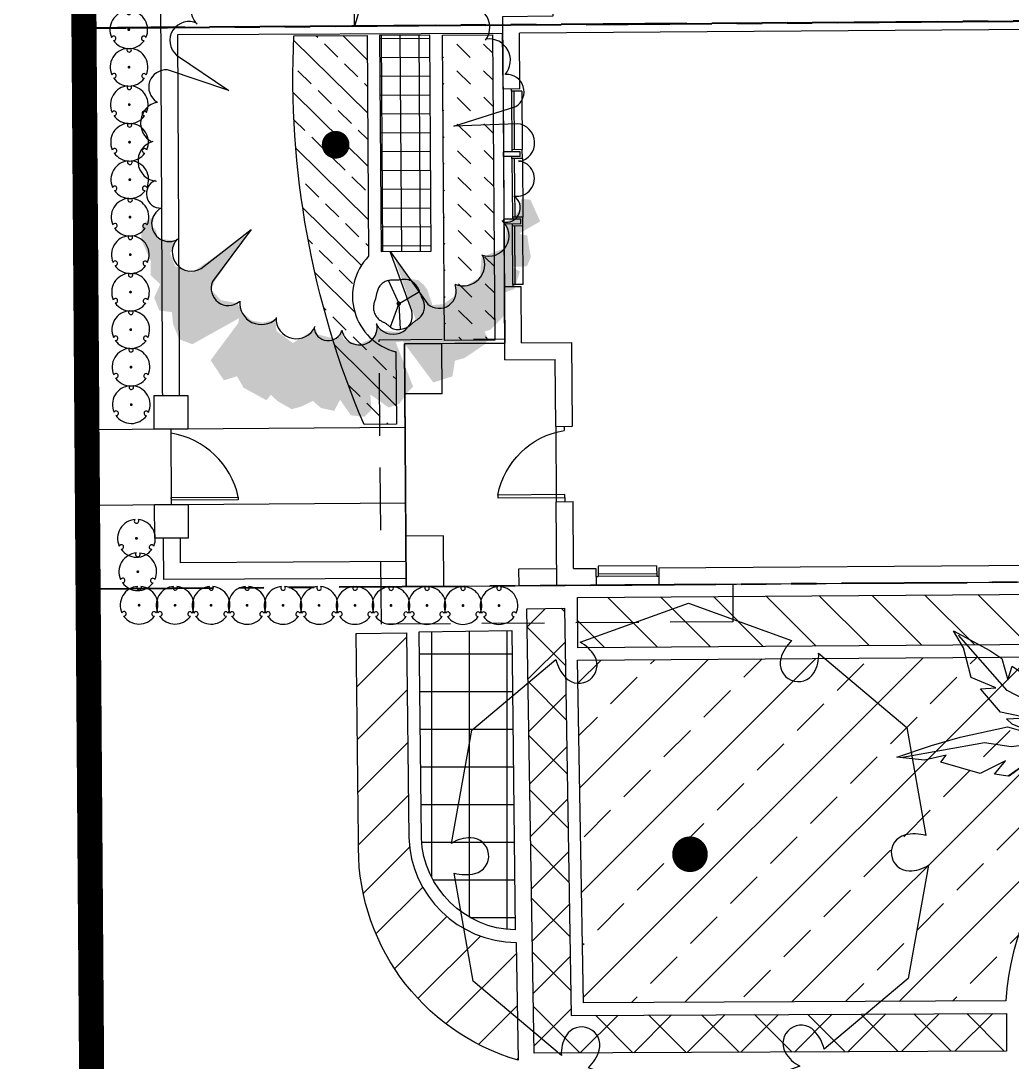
# Model space of a CAD drawing. Header units: feet. Extents: x 919634 to 928945, y 707022 to 708026.
# Drawn here: x 920102.47 to 920141.94, y 707087.55 to 707129.03 of the extents above; entities that cross this region are included whole.
import ezdxf

# ---------------------------------------------------------------- set-up
doc = ezdxf.new("R2010")
doc.units = ezdxf.units.FT
doc.header["$LTSCALE"] = 20
doc.header["$MEASUREMENT"] = 0
for name, pattern in [('PHANTOM2', [1.25, 0.625, -0.125, 0.125, -0.125, 0.125, -0.125]), ('Site Plan$0$HIDDEN2', [0.1875, 0.125, -0.0625]), ('Site Plan$0$PHANTOM2', [1.25, 0.625, -0.125, 0.125, -0.125, 0.125, -0.125])]:
    doc.linetypes.add(name, pattern=pattern)
doc.layers.add('-u-site-propline', color=7, linetype='PHANTOM2', true_color=0xd10000)
for name, color, linetype in [('-u-site-xref', 7, 'Continuous'), ('L-002', 15, 'Continuous'), ('LK-SHRB-035M', 4, 'Continuous'), ('LK-SHRB-TRNK', 3, 'Continuous'), ('LK-TREE-013M', 6, 'Continuous'), ('LK-TREE-025M', 2, 'Continuous'), ('LK-TREE-035M', 123, 'Continuous'), ('LK-TREE-050M', 2, 'Continuous'), ('LK-TREE-TRNK', 32, 'Continuous'), ('LP-PATT-GRND', 251, 'Continuous'), ('LP-PATT-SHAR', 4, 'Continuous'), ('LP-SHAR-BRDR-CONT', 123, 'Continuous'), ('LP-SHRB', 7, 'Continuous'), ('LP-TREE', 15, 'Continuous'), ('Site Plan$0$-u-site-bldg-slab', 6, 'Continuous'), ('Site Plan$0$-u-site-bldg_interior', 252, 'Continuous'), ('Site Plan$0$-u-site-fence', 4, 'Site Plan$0$FENCELINE1'), ('Site Plan$0$-u-site-wall', 4, 'Continuous'), ('Site Plan$0$A-DOOR', 253, 'Continuous'), ('Site Plan$0$SP-BLDG-ROOF ABOVE', 4, 'Site Plan$0$HIDDEN2'), ('x-RL TH7-LP Block$0$LK-SHRB-013M', 253, 'Continuous'), ('x-RL TH7-LP Block$0$LK-SHRB-035M', 253, 'Continuous'), ('x-RL TH7-LP Block$0$LK-SHRB-TRNK', 253, 'Continuous'), ('x-RL TH7-LP Block$0$LK-TREE-050M', 253, 'Continuous'), ('x-RL TH7-LP Block$0$LK-TREE-TRNK', 253, 'Continuous'), ('x-RL TH7-LP Block$0$LP-PATT-SHAR', 253, 'Continuous'), ('x-RL TH7-LP Block$0$LP-SHAR-BRDR-CONT', 253, 'Continuous'), ('x-RL TH7-LP Block$0$LP-SHRB', 253, 'Continuous'), ('x-RL TH7-LP Block$0$LP-TREE', 253, 'Continuous')]:
    doc.layers.add(name, color=color, linetype=linetype)
for name, color, linetype, lineweight in [('Site Plan$0$SP-LOT LINES', 252, 'Site Plan$0$PHANTOM2', 40), ('Site Plan$0$SP-SIDEWALK', 2, 'Continuous', 25), ('SP-BUILDING-FOOTPRINT', 1, 'Continuous', 25)]:
    doc.layers.add(name, color=color, linetype=linetype, lineweight=lineweight)
for name, color, linetype, plot in [('x-RL TH7-LP Block$0$-u-site-no_plot', 253, 'Continuous', False), ('x-RL TH7-LP Block$0$LK-SHRB-SHAD', 253, 'Continuous', False), ('x-RL TH7-LP Block$0$LK-TREE-SHAD', 253, 'Continuous', False)]:
    doc.layers.add(name, color=color, linetype=linetype, plot=plot)
doc.layers.get('-u-site-xref').off()
doc.linetypes.add('Site Plan$0$FENCELINE1', pattern='A,0.25,-0.1,[133,ltypeshp.shx,S=0.1,R=0,X=-0.1,Y=0],-0.1,1', length=1.45)

# ---------------------------------------------------------------- blocks, each defined once
blk = doc.blocks.new('Site Plan$0$_Details_TH7_wall')
at = {"layer": 'Site Plan$0$-u-site-fence'}
for p, q in [((-9.60462101187766, -151.4042878624688), (-9.624115550561791, -148.4043512026439)), ((-9.605704042736363, -151.2376247146292), (-9.623032519818745, -148.5710143506007))]:
    blk.add_line(p, q, dxfattribs=at)
blk.add_lwpolyline([(-6.942465454617768, -151.1057323940025), (-6.941720871542775, -151.2203133081318), (-9.605704042736363, -151.2376247146292), (-9.606448625811355, -151.1230438004999)], close=True, dxfattribs=at)
blk.add_arc((-10.11421486235999, -151.7752227660879), 3.241637188778276, 11.91898895340207, 81.28480749917917, dxfattribs=at)
at = {"layer": 'Site Plan$0$-u-site-wall'}
for p, q in [((-10.09999092970975, -128.4101874773623), (-9.958845368702896, -148.4070003496017)), ((3.54572004894726, -132.6148676275043, 1.984066870909405e-08), (-9.399654743261635, -132.705711949151, 1.984066870916273e-08)), ((-9.39965474337805, -132.7057119490346), (-9.288861908949912, -148.4022987285862)), ((-9.93778702209238, -151.4064528807066), (-9.916783543303609, -154.398090342409)), ((-9.26780112204142, -151.4020991002908), (-9.251503859530203, -153.7234052375425)), ((-0.2563935200450942, -153.660281943623), (-9.251503859530203, -153.7234052375425)), ((-0.2500882924068719, -154.3302541937446), (-9.916783543303609, -154.398090342409))]:
    blk.add_line(p, q, dxfattribs=at)
for points in [[(-10.294101404514851, -148.40870498294953), (-10.302808965126886, -147.068733274927), (-8.962837257104352, -147.06002571431497), (-8.954129696492318, -148.3999974223375)], [(-10.265899305218685, -152.74861335079703), (-10.27460686583072, -151.4086416427745), (-8.934635157808186, -151.39993408216247), (-8.925927597196152, -152.739905790185)]]:
    blk.add_wipeout(points).dxf.layer = 'Site Plan$0$-u-site-wall'
for points in [[(-10.29410140451485, -148.4087049829495), (-10.30280896512689, -147.068733274927), (-8.962837257104352, -147.060025714315), (-8.954129696492318, -148.3999974223375)], [(-10.26589930521869, -152.748613350797), (-10.27460686583072, -151.4086416427745), (-8.934635157808186, -151.3999340821624), (-8.925927597196152, -152.739905790185)]]:
    blk.add_lwpolyline(points, close=True, dxfattribs=at)
blk = doc.blocks.new('*U239')
at = {"layer": 'Site Plan$0$A-DOOR'}
blk.add_lwpolyline([(-28.625, -31.96847301748949), (-30, -31.96847301748949), (-30, 0), (-28.625, 0)], close=True, dxfattribs=at)
blk.add_arc((-36.41138767640513, 6.143921902290211), 38.89964626533935, 281.5466680525947, 350.9124866484809, dxfattribs=at)
blk = doc.blocks.new('Site Plan')
at = {"layer": 'Site Plan$0$-u-site-bldg-slab'}
for p, q in [((920119.2351436666, 707116.1790695746, 2.076870157519117e-07), (920121.7402572222, 707116.1973554208)), ((920117.7963244187, 707108.5016961333), (920117.7549622079, 707114.1682118454)), ((920123.7645346551, 707112.8787093133), (920123.786432296, 707109.8787892322))]:
    blk.add_line(p, q, dxfattribs=at)
at = {"layer": 'Site Plan$0$-u-site-bldg_interior'}
for p, q in [((920121.6453669751, 707129.19707346), (920121.6502335873, 707128.5303601988)), ((920175.398801708, 707128.9226929322), (920122.3168824943, 707128.5352263413)), ((920121.6664287176, 707126.3116693055), (920121.6502335873, 707128.5303601989)), ((920122.3330776246, 707126.316535448), (920122.3168824943, 707128.5352263413)), ((920122.3330776246, 707126.316535448), (920121.6664287176, 707126.3116693055)), ((920121.6664287176, 707126.3116693055), (920121.6846767516, 707123.8117359045)), ((920122.0039258774, 707126.2307972816), (920122.0033176097, 707126.314128395)), ((920122.4170170056, 707126.2338126024), (920122.0039258774, 707126.2307972816)), ((920122.0039258774, 707126.2307972816), (920122.0209573759, 707123.8975261074)), ((920122.0965020617, 707126.231473033), (920122.1135335602, 707123.8982018587)), ((920122.4170170056, 707126.2338126024), (920122.4340485041, 707123.9005414281)), ((920122.3513256295, 707123.8166020468), (920121.6846767516, 707123.8117359045)), ((920121.6860453542, 707123.6242408995), (920121.6846767516, 707123.8117359045)), ((920122.3526942612, 707123.6291070419), (920121.6860453542, 707123.6242408995)), ((920121.6860453542, 707123.6242408995), (920121.7042933883, 707121.1243074986)), ((920122.4340485041, 707123.9005414281), (920122.0209573759, 707123.8975261074)), ((920122.0209573759, 707123.8975261074), (920122.0215656437, 707123.814194994)), ((920122.0235425141, 707123.5433688756), (920122.0229342462, 707123.626699989)), ((920122.4366336423, 707123.5463841963), (920122.0235425141, 707123.5433688756)), ((920122.0235425141, 707123.5433688756), (920122.0405740126, 707121.2100977013)), ((920122.1161186984, 707123.544044627), (920122.1331501969, 707121.2107734527)), ((920122.3526942321, 707123.6291070418), (920122.3513256295, 707123.8166020468)), ((920122.4366336423, 707123.5463841963), (920122.4340485041, 707123.9005414281)), ((920122.4366336423, 707123.5463841963), (920122.4536651408, 707121.213113022)), ((920122.3709422662, 707121.1291736407), (920121.7042933883, 707121.1243074986)), ((920121.7056619909, 707120.9368124935), (920121.7042933883, 707121.1243074986)), ((920122.4536651408, 707121.213113022), (920122.0405740126, 707121.2100977013)), ((920122.0405740126, 707121.2100977013), (920122.0411822804, 707121.1267665881)), ((920122.3723108687, 707120.9416786357), (920122.3709422662, 707121.1291736407)), ((920122.456250279, 707120.8589557903), (920122.4536651408, 707121.213113022)), ((920122.3723108687, 707120.9416786357), (920121.7056619909, 707120.9368124935)), ((920121.723910025, 707118.4368790925), (920121.7056619909, 707120.9368124935)), ((920122.0431591508, 707120.8559404695), (920122.0425508829, 707120.939271583)), ((920122.456250279, 707120.8589557903), (920122.0431591508, 707120.8559404695)), ((920122.0601906492, 707118.5226692953), (920122.0431591508, 707120.8559404695)), ((920122.1527668335, 707118.5233450467), (920122.1357353351, 707120.8566162209)), ((920122.4732817775, 707118.5256846161), (920122.456250279, 707120.8589557903)), ((920122.390558932, 707118.4417452349), (920121.723910025, 707118.4368790925)), ((920121.7451233646, 707115.5307065139), (920121.723910025, 707118.4368790925)), ((920122.4732817775, 707118.5256846161), (920122.0601906492, 707118.5226692953)), ((920122.0601906492, 707118.5226692953), (920122.0607989171, 707118.439338182)), ((920122.4069061292, 707116.2022215632), (920122.390558932, 707118.4417452349)), ((920117.7403637805, 707116.1681585662), (920119.2351436666, 707116.1790695746, 2.076870157519117e-07)), ((920117.7549622079, 707114.1682118454), (920117.7403637805, 707116.1681585662)), ((920119.2497420938, 707114.1791228538, 2.076870157519117e-07), (920119.2351436666, 707116.1790695746, 2.076870157519117e-07)), ((920122.4069061292, 707116.2022215632), (920124.40685285, 707116.2168199904)), ((920124.4311835621, 707112.8835754559), (920124.40685285, 707116.2168199904)), ((920121.7451233646, 707115.5307065139), (920123.7450700854, 707115.5453049411)), ((920123.7645346551, 707112.8787093133), (920123.7450700854, 707115.5453049411)), ((920119.2497420938, 707114.1791228538, 2.076870157519117e-07), (920117.7549622079, 707114.1682118454)), ((920123.7645346551, 707112.8787093133), (920124.4311835621, 707112.8835754559)), ((920124.1014235471, 707112.8811684028), (920124.1026400828, 707112.7145061762)), ((920123.786432296, 707109.8787892322), (920124.453081203, 707109.8836553746)), ((920123.8107630082, 707106.5455446977), (920123.786432296, 707109.8787892322)), ((920124.1221046525, 707110.0479105485), (920124.1233211881, 707109.8812483217)), ((920124.4725457728, 707107.217059747), (920124.453081203, 707109.8836553746)), ((920119.2911043047, 707108.5126071417, 2.076870157380339e-07), (920117.7963244187, 707108.5016961333)), ((920117.8109226117, 707106.5017814909), (920117.7963244187, 707108.5016961333)), ((920119.3057027318, 707106.5126604242, 2.076870157519117e-07), (920119.2911043047, 707108.5126071417, 2.076870157380339e-07)), ((920127.868103357, 707107.2418453075), (920143.2635265514, 707107.3542227843)), ((920122.3007323398, 707107.2045402168, 8.551070626065722e-07), (920123.805872535, 707107.2155268491)), ((920122.3056228131, 707106.5345580651, 8.551070667106586e-07), (920122.3007323398, 707107.2045402167, 8.551070667106586e-07)), ((920124.4725457728, 707107.217059747), (920125.368169956, 707107.2235972735)), ((920125.368169956, 707107.2235972735), (920125.3730360984, 707106.5569483666)), ((920127.784163976, 707107.3245681531), (920125.4508928016, 707107.3075366546)), ((920125.4508928016, 707107.3075366546), (920125.4539081224, 707106.8944455263)), ((920127.7865035452, 707107.0040532091), (920125.4553080132, 707106.9870368616)), ((920127.784163976, 707107.3245681531), (920127.7871792966, 707106.9114770248)), ((920127.868103357, 707107.2418453075), (920127.8729694994, 707106.5751964006)), ((920117.8109226117, 707106.5017814909), (920125.3730360984, 707106.5569483666)), ((920122.305622813, 707106.5345580651, 8.551070667106586e-07), (920122.3056223447, 707106.5346222155, 8.551070667106586e-07)), ((920122.3056228131, 707106.5345580651, 8.551070642482068e-07), (920123.8107630082, 707106.5455446977)), ((920127.8729694994, 707106.5751964006), (920123.8107630082, 707106.5455446977)), ((920125.3705770089, 707106.8938372585), (920125.4539081224, 707106.8944455263)), ((920127.7871792966, 707106.9114770248), (920125.4559837646, 707106.8944606773)), ((920127.7871792966, 707106.9114770248), (920127.8705104099, 707106.9120852926)), ((920127.8729694994, 707106.5751964006), (920143.2683926938, 707106.6875738774))]:
    blk.add_line(p, q, dxfattribs=at)
at = {"layer": 'Site Plan$0$SP-BLDG-ROOF ABOVE'}
blk.add_lwpolyline([(920130.8105760626, 707106.5967033436), (920130.8215207014, 707105.0967432724), (920116.8218978378, 707104.9945543117), (920116.7391738715, 707116.3275215728), (920121.739040686, 707116.3640176473)], dxfattribs=at)
at = {"layer": 'Site Plan$0$SP-LOT LINES', "ltscale": 0.4}
for points in [[(920104.8209947373, 707150.7415091709), (920104.9815774375, 707128.7420952424), (920198.9790733136, 707129.4282213248), (920198.8184906135, 707151.4276352533)], [(920104.9815774375, 707128.7420952424), (920105.1445932088, 707106.4093568603), (920199.1420890851, 707107.0954829429), (920198.9790733136, 707129.4282213248)]]:
    blk.add_lwpolyline(points, close=True, dxfattribs=at)
at = {"layer": 'Site Plan$0$SP-SIDEWALK'}
blk.add_lwpolyline([(920105.0983735643, 707112.7413284335), (920105.1202712052, 707109.7414083524), (920117.7866003735, 707109.8338651418), (920117.7647027324, 707112.833785223)], close=True, dxfattribs=at)
at = {"layer": 'Site Plan$0$-u-site-bldg_interior', "xscale": -0.08333333333333333, "yscale": 0.08333333333333333, "zscale": 0.08333333333333333, "rotation": 270.4182178492434}
blk.add_blockref('*U239', (920124.1038566184, 707112.5478439495), dxfattribs=at)
at = {"layer": 'Site Plan$0$-u-site-wall', "rotation": 359.8790130252749}
blk.add_blockref('Site Plan$0$_Details_TH7_wall', (920118.3845496813, 707261.1524194956, -1.984351254235182e-08), dxfattribs=at)
blk = doc.blocks.new('x-RL TH7-LP Block$0$SHRUB-LRG-121')
at = {"layer": 'x-RL TH7-LP Block$0$LK-SHRB-SHAD'}
blk.add_hatch(color=256, dxfattribs=at).paths.add_polyline_path([(0.2065465789053249, 0.499285902393737), (0.2951794070149774, 0.5079279536462238), (0.411915319333076, 0.4906438459901814), (0.5243276808678559, 0.397741762831771), (0.5999898483938679, 0.2918765950680324), (0.6432253726944523, 0.1579247517193387), (0.6994315575786629, -0.001953250537884088), (0.703755108361996, -0.1099789298269798), (0.6778137954283778, -0.2158440975907219), (0.6107987294690176, -0.2914620730930899), (0.4746068345091103, -0.3930062126550524), (0.4097535480582408, -0.4578216202285113), (0.2908558562316514, -0.5161554880748369), (0.1676346053880735, -0.5464026751851456), (0.08764888707872842, -0.5420816469833696), (0.06386934541994549, -0.5312790790544568), (0.1525021735295979, -0.5075134316712848), (0.2389732221307597, -0.4578216202285113), (0.3146353896567717, -0.3908456959786335), (0.4184006496248998, -0.3173882371526879), (0.5027099187175637, -0.222325637317855), (0.5394601209599799, -0.1359050938865778), (0.5394601209599799, -0.008434790265017256), (0.5048716982260544, 0.1017514005494355), (0.4637979534339678, 0.1838509157789332), (0.431371310208533, 0.276753004088409), (0.3665180237576635, 0.3847786833775082), (0.2886940767231607, 0.4560756306780966), (0.2411350016392504, 0.4841623062630482)])
at = {"layer": 'x-RL TH7-LP Block$0$LK-SHRB-013M'}
for p, q in [((-0.2098530739028206, 0.4809741930429254), (0.002837181159428326, 0.004674438082567178)), ((0.02411054094827492, 0.011761417733549), (0.4392924265207689, 0.2544689060083254)), ((0.002837181159428326, 0.004674438082567178), (-0.1833047622509838, -0.4896424062422291))]:
    blk.add_line(p, q, dxfattribs=at)
at = {"layer": 'x-RL TH7-LP Block$0$LK-SHRB-035M'}
blk.add_line((0.002837181159428326, -0.00418428843384433), (0.02518236886833591, -0.5396977819131603), dxfattribs=at)
blk.add_lwpolyline([(0.3657733124828653, -0.35104675494226), (0.3815805365216605, -0.3398224485478138), (0.3984144767265718, -0.327644928642151), (0.4158459435518083, -0.3143925663024838), (0.4334457474515645, -0.2999437326060139), (0.4507846988800637, -0.2841767986299537), (0.4674336082915005, -0.2669701354515119), (0.4829632861400981, -0.2482021141479045), (0.4969445428800441, -0.2277511057963295), (0.5090221857100872, -0.2055785103113124), (0.5191370088070641, -0.181977842956595), (0.5273038030923587, -0.157325647833229), (0.5335373594873332, -0.1319984690422693), (0.5378524689133641, -0.1063728506847603), (0.5402639222918211, -0.08082533686176063), (0.5407865105440806, -0.05573247167431816), (0.5394350245915192, -0.03147079922348794), (0.536275354923454, -0.008348851016915404), (0.5315777903010783, 0.01359689181135337), (0.5256637190535045, 0.03439796072068546), (0.5188545295098805, 0.05408588717044083), (0.511471609999326, 0.07269220261998655), (0.5038363488509816, 0.09024843852867548), (0.4962701343939813, 0.1067861263558783), (0.4890943549574445, 0.1223367975609513), (0.4825563381064555, 0.1369648516656667), (0.4766071683498154, 0.1508661604414172), (0.4711238694322759, 0.1642694637220075), (0.4659834650985957, 0.1774035013412316), (0.4610629790935121, 0.190497013132898), (0.456239435161784, 0.2037787389308043), (0.4513898570481558, 0.2174774185687482), (0.4463912684973721, 0.2318217918805381), (0.441103597414795, 0.2469884512149925), (0.4353183883481648, 0.2629453989810351), (0.4288100900058325, 0.2796084901026141), (0.4213531510961417, 0.2968935795036778), (0.4127220203274362, 0.3147165221081671), (0.4026911464080811, 0.3329931728400304), (0.391034978046406, 0.3516393866232121), (0.3775279639507758, 0.3705710183816642), (0.3620217693270575, 0.3896513068901406), (0.3446769253713242, 0.4085330263266691), (0.3257311797771578, 0.4268163347200868), (0.3054222802381474, 0.4441013900992274), (0.2839879744478893, 0.4599883504929316), (0.2616660100999724, 0.4740773739300366), (0.238694134887993, 0.4859686184393794), (0.2153100965055472, 0.4952622420497939), (0.1917475925335239, 0.5016977528998616), (0.1682241201020815, 0.505572059567136), (0.1449531262286641, 0.5073214207389043), (0.1221480579307368, 0.5073820951024572), (0.1000223622257579, 0.5061903413450857), (0.07878948613117842, 0.5041824181540839), (0.05866287666444947, 0.5017945842167428), (0.03985598084303632, 0.4994630982203496), (0.02248366055935236, 0.497542796593585), (0.006266437205681541, 0.4960628267306575), (-0.009173752950729863, 0.4949709137671725), (-0.02421497364264269, 0.4942147828387213), (-0.03923528860280356, 0.4937421590809024), (-0.05461276156398043, 0.4935007676293139), (-0.0707254562589128, 0.493438333619558), (-0.08795143642037573, 0.4935025821872294), (-0.1065660895111904, 0.4936041247113003), (-0.1264340979145473, 0.4935051175442382), (-0.1473174677437044, 0.4929306032818879), (-0.1689782051119195, 0.491605624520087), (-0.1911783161324578, 0.4892552238546806), (-0.2136798069185772, 0.4856044438815097), (-0.2362446835835428, 0.4803783271964157), (-0.2586349522406195, 0.4733019163952399), (-0.28062070960695, 0.4641738346543072), (-0.3020044148152365, 0.4530870274718488), (-0.3225966176020663, 0.4402080209265833), (-0.3422078677040261, 0.4257033410972291), (-0.3606487148577031, 0.4097395140625011), (-0.3777297087996843, 0.3924830659011107), (-0.3932613992665566, 0.37410052269178), (-0.4070543359949141, 0.3547584105132238), (-0.4189846554291066, 0.3346415083351673), (-0.4291908408445835, 0.3140076066914048), (-0.4378769622245784, 0.293132749006741), (-0.4452470895522964, 0.2722929787059769), (-0.451505292810964, 0.2517643392139171), (-0.4568556419838004, 0.2318228739553625), (-0.461502207054032, 0.2127446263551214), (-0.4656490580048782, 0.1948056398379947), (-0.4694891977182891, 0.1781690378778826), (-0.4731713606711594, 0.1625462641450675), (-0.4768332142391358, 0.1475358423589199), (-0.4806124257978439, 0.1327362962388214), (-0.4846466627229091, 0.1177461495041427), (-0.4890735923899712, 0.1021639258742653), (-0.4940308821746626, 0.08558814906856327), (-0.4996561994526161, 0.06761734280640752), (-0.5059803350152947, 0.04795023198010284), (-0.5126065733175551, 0.02668634617363708), (-0.519031322230056, 0.00402541614392149), (-0.5247509896234988, -0.01983282735213265), (-0.5292619833685421, -0.04468865355761409), (-0.5320607113358804, -0.070342331715608), (-0.5326435813961865, -0.09659413106920312), (-0.5305070014201405, -0.1232443208614882), (-0.5253009075472193, -0.1500657602906834), (-0.517289348992108, -0.1767216683755279), (-0.5068899032382888, -0.2028478540898924), (-0.4945201477692436, -0.2280801264076509), (-0.4805976600684474, -0.2520542943026705), (-0.4655400176193822, -0.2744061667488253), (-0.4497647979055373, -0.2947715527199861), (-0.4336895784103874, -0.3127862611900234), (-0.417675376585116, -0.328206366086075), (-0.4018569697517407, -0.3412690011483335), (-0.3863125751999661, -0.352331565070255), (-0.3711204102195111, -0.3617514565453028), (-0.3563586921000876, -0.3698860742669261), (-0.3421056381314074, -0.3770928169285881), (-0.3284394656031822, -0.383729083223745), (-0.3154383918051309, -0.3901522718458565), (-0.3031309360368155, -0.3966813471353809), (-0.291346825637234, -0.4034815360208093), (-0.2798660899552345, -0.4106796310776275), (-0.2684687583396652, -0.4184024248813252), (-0.2569348601393813, -0.4267767100073954), (-0.2450444247032308, -0.4359292790313241), (-0.232577481380055, -0.4459869245286043), (-0.219314059518716, -0.4570764390747222), (-0.2050514160916777, -0.4692157957703103), (-0.1896557185658807, -0.4819876898165489), (-0.1730103620318957, -0.4948659969397617), (-0.1549987415802647, -0.5073245928662686), (-0.1355042523015726, -0.5188373533223931), (-0.1144102892863614, -0.5288781540344552), (-0.09160024762520891, -0.5369208707287783), (-0.06695752240866426, -0.5424393791316859), (-0.04048119930575922, -0.5450505099464706), (-0.01263312629937019, -0.5449429137843325), (0.01600915804914393, -0.5424481962334475), (0.04486811517845268, -0.5378979628819813), (0.07336620652719716, -0.5316238193181171), (0.1009258935340398, -0.5239573711300203), (0.1269696376376288, -0.5152302239058635), (0.1509199002766195, -0.5057739832338264), (0.1723440149706832, -0.4958832636724217), (0.1913888035635622, -0.4857047156615764), (0.208345959980015, -0.4753479986115536), (0.2235071781447999, -0.464922771932617), (0.2371641519826824, -0.4545386950350405), (0.2496085754184136, -0.4443054273290805), (0.2611321423767592, -0.4343326282250146), (0.2720265467824774, -0.4247299571331027), (0.282572228871615, -0.4155614766450064), (0.2930046141253513, -0.4067088620779806), (0.3035478743361608, -0.3980081919306642), (0.3144261812965183, -0.3892955447016995), (0.3258637067988985, -0.3804069988897325), (0.338084622635769, -0.3711786329934093), (0.3513131005996044, -0.3614465255113686)], close=True, dxfattribs=at)
at = {"layer": 'x-RL TH7-LP Block$0$LK-SHRB-TRNK', "const_width": 0.046875}
blk.add_lwpolyline([(-0.0234375, 0, 1), (0.0234375, 0, 1)], format="xyb", close=True, dxfattribs=at)
blk = doc.blocks.new('x-RL TH7-LP Block$0$TREE-SIMP-024')
at = {"layer": 'x-RL TH7-LP Block$0$LK-TREE-SHAD'}
blk.add_hatch(color=256, dxfattribs=at).paths.add_polyline_path([(0.1890392876505302, -0.4914625425579686), (0.2122538417685007, -0.5256094872272712), (0.2532375141730938, -0.5283298083166699), (0.3119894994224524, -0.5023558214439703), (0.3488751212994714, -0.5037111922460724), (0.3748395371480342, -0.4777467763975238), (0.4103546213606251, -0.4941301901573638), (0.4458784854625435, -0.4804583228024413), (0.4499869085587704, -0.4463034049931593), (0.4827752814527457, -0.4435615268122319), (0.5237645425420112, -0.4271557661335734), (0.5374364046921016, -0.3916319072365013), (0.4677999237022448, -0.2646004044787063), (0.4814606117391236, -0.2673287123739385), (0.5811675407061045, -0.3424377704076562), (0.6358238768052615, -0.3069019339042427), (0.6249050584882809, -0.2713852550636489), (0.6563316736071556, -0.2536161387256897), (0.6905033561629352, -0.1921294586080649), (0.6754793072618952, -0.1798385099472739), (0.6932444327993608, -0.1620733844098154), (0.7151139873763555, -0.1238148273882871), (0.7082908266705772, -0.09785999622977926), (0.6932723684028588, -0.06644295733990191), (0.7124048371439358, -0.04457898493521384), (0.7206121090560202, -0.009056715461291276), (0.6905616235424645, 0.007328289670340382), (0.7329206188030071, 0.03602978614996744), (0.7370298401875459, 0.07291700591118655), (0.7179093405918024, 0.09203750550695133), (0.676924078764074, 0.08929323635833697), (0.7124583154346453, 0.1384849718098451), (0.7029036562701094, 0.1671713118368103), (0.6687575131452945, 0.193118164650528), (0.6564657629400017, 0.2054099148558279), (0.5362310864248627, 0.1589257265477073), (0.5335043751062472, 0.1780510184884818), (0.6455525333076935, 0.2600526754644719), (0.629173911892849, 0.311961547954219), (0.5868252892009878, 0.3187799195711634), (0.5800021304438587, 0.3447347591907146), (0.5417667199370442, 0.4021018401502943), (0.5253745262878908, 0.4075616432481155), (0.5089783437868505, 0.3993599652255568), (0.5035185354842042, 0.4157521536698852), (0.4693747885318942, 0.4498959006221668), (0.4488845495600344, 0.4567206592121238), (0.4038004408650693, 0.4526090468599193), (0.3942457764956941, 0.4812953816820524), (0.3464349545334926, 0.496309052809579), (0.3341336228943703, 0.4758132232043835), (0.3327790503805659, 0.5154311470333397), (0.3081915624256624, 0.5263531546063263), (0.2494443643164743, 0.5167729508059438), (0.2439733819006165, 0.4949129724579535), (0.2112025668366186, 0.5522816480455219), (0.1524505763824209, 0.5263076559679831), (0.1497110976301883, 0.5017161739563747), (0.1811305294363592, 0.4948946130834457), (0.202984124067541, 0.4785072085230979), (0.212541181353231, 0.45801777109574), (0.2344003614129235, 0.4607564515596465), (0.2835801296677403, 0.4553062246908226), (0.2904048882577115, 0.4348159857189486), (0.3081524507603319, 0.3924705522830649), (0.3614310626261954, 0.3883876718740424), (0.3819133199970679, 0.354239934121253), (0.3832702886833488, 0.3228189044308749), (0.4119582233383312, 0.3187288407091629), (0.4338078271690051, 0.2886799465673988), (0.4365281534632288, 0.2476962793676662), (0.312182657679358, 0.1588602791116926), (0.4802353394693739, 0.2149214735031819), (0.5048180383354861, 0.1876056743968348), (0.5075423554302176, 0.1602834967785185), (0.5048004805054802, 0.1274951206283248), (0.4965979976822155, 0.1083666426877699), (0.5239185806725288, 0.1001777301501932), (0.5416661483799885, 0.05783230191914868), (0.5266269378214474, 0.01820959095000774), (0.5074992581692186, 0.01273941007867307), (0.5252540059331636, -0.005015337685279064), (0.5129446926930257, -0.05283414645331419), (0.4979158599080051, -0.05693698412104453), (0.5361496757868451, -0.1197686605234622), (0.5033493272351564, -0.1634950041924412), (0.4732932530368998, -0.1662360808288668), (0.4801140208263632, -0.2003878093821498), (0.4746406454941905, -0.2304446851249153), (0.4514085283413749, -0.2564082994289478), (0.4418442877430095, -0.2605095392124781), (0.426813860329986, -0.2700769723230536), (0.4186041922453967, -0.3137961359355472), (0.3899074796497359, -0.3397613448675685), (0.3653199916948324, -0.3288393372945819), (0.239660629690519, -0.2387102159554928), (0.3434432538051624, -0.3916885715269984), (0.3256701466667096, -0.4367766762272822), (0.2901462825647911, -0.4504485435822119), (0.2696576382209059, -0.4381591895494168), (0.2559953555560242, -0.4408954770970226), (0.2505179861671536, -0.4846138391650001), (0.2286588009026502, -0.4873525248337458), (0.2177264207609824, -0.4982849049754137)])
at = {"layer": 'x-RL TH7-LP Block$0$LK-TREE-050M'}
for p, q in [((-0.04860488914232519, 0.3204401747418828), (-0.1004783664031379, 0.4881257947864839)), ((-0.05369746659829389, 0.4915933362915723), (-0.04860488914232519, 0.3204401747418828)), ((0.2897369795163627, 0.1452474562183212), (0.4331856951178565, 0.2463997710962005)), ((0.4509396161136294, 0.2029800207524346), (0.2897369795163627, 0.1452474562183212)), ((-0.484126475581121, 0.1008413697186938), (-0.3197764530257245, 0.05279546313309424)), ((-0.3197764530257245, 0.05279546313309424), (-0.4952847406890442, 0.05527856086738581)), ((0.3323934762303793, -0.366144784429423), (0.2276721902811687, -0.2306723100195143)), ((0.2276721902811687, -0.2306723100195143), (0.3682018494262422, -0.3358423614288597)), ((-0.2455091501645086, -0.4292699423333417), (-0.1490278276294532, -0.2878107840738551)), ((-0.1490278276294532, -0.2878107840738551), (-0.2056244374518599, -0.4539617653212815))]:
    blk.add_line(p, q, dxfattribs=at)
for centre, radius, start, end in [((-0.002046592426324878, 0.4868550850393945), 0.05186775325439813, 9.894664786015177, 174.758577227328), ((0.09479688157250621, 0.4893167681903066), 0.04800949825501283, 350.9389413252036, 173.4733813780408), ((-0.1406577635833912, 0.4643518711474144), 0.04668600864248076, 30.61256466583337, 182.9404446800889), ((0.1742931968898063, 0.4599880194734851), 0.03877302073807031, 346.4677891969286, 145.8460662159045), ((-0.2256235228414027, 0.416537993178828), 0.05803041528278666, 48.19387987775519, 187.3850517374514), ((0.249491642336892, 0.4128623806588791), 0.05490868705670256, 338.5456909887605, 138.9426875496921), ((-0.3155583000221611, 0.3648621441673399), 0.05490868705670256, 50.5456909887609, 210.9426875496927), ((0.3264296698085047, 0.3432980403228925), 0.05803041528278666, 336.1938798777554, 115.3850517374514), ((-0.3836150434950696, 0.3079067958741248), 0.03877302073807031, 58.46778919692883, 217.8460662159039), ((0.398159233570567, 0.2772661021778475), 0.04668600864248076, 318.6125646658333, 110.9404446800895), ((-0.4360740535002208, 0.2413643889474102), 0.04800949825501283, 62.93894132520439, 245.4733813780411), ((-0.4636591329584405, 0.1485000700117638), 0.05186775325439813, 81.89466478601592, 246.7585772273271), ((0.4623942692778655, 0.1523929201382828), 0.05186775325439813, 297.894664786015, 102.7585772273273), ((0.4946617483395528, 0.06105000505942826), 0.04800949825501283, 278.9389413252028, 101.4733813780415), ((-0.4850905122466429, 0.009719136930840477), 0.04668600864248076, 102.6125646658336, 254.9404446800894), ((0.4913341631808805, -0.02361856542178487), 0.03877302073807031, 274.4677891969283, 73.84606621590467), ((-0.4658726755859846, -0.08586340293272343), 0.05803041528278666, 120.1938798777553, 259.3850517374512), ((0.4697526148953841, -0.1096991602439772), 0.05490868705670256, 266.5456909887607, 66.94268754969211), ((-0.4445173971826932, -0.1873651743553211), 0.05490868705670256, 122.545690988761, 282.9426875496918), ((0.4273681537194989, -0.2043681359880694), 0.05803041528278666, 264.1938798777555, 43.3850517374514), ((-0.4113803323655247, -0.2696911542562219), 0.03877302073807031, 130.4677891969289, 289.8460662159039), ((0.3867337028646318, -0.2929919960733187), 0.04668600864248076, 246.6125646658334, 38.94044468008853), ((-0.3643054682475793, -0.3401453721469778), 0.04800949825501283, 134.9389413252038, 317.4733813780404), ((0.2878219670432429, -0.3926710807491034), 0.05186775325439813, 225.8946647860147, 30.75857722732785), ((-0.2845105109362862, -0.3950769944404016), 0.05186775325439813, 153.8946647860153, 318.7585772273273), ((0.2109208918357979, -0.4515857900502454), 0.04800949825501283, 206.9389413252034, 29.47338137804071), ((-0.1591446606051079, -0.4583451141828618), 0.04668600864248076, 174.6125646658334, 326.940444680089), ((0.1293680157899644, -0.4745850956696813), 0.03877302073807031, 202.4677891969289, 1.846066215904139), ((-0.06230162510055948, -0.4696044945809916), 0.05803041528278666, 192.1938798777558, 331.3850517374509), ((0.04083143997263505, -0.4806601902269989), 0.05490868705670256, 194.5456909887608, 354.942687549692)]:
    blk.add_arc(centre, radius, start, end, dxfattribs=at)
at = {"layer": 'x-RL TH7-LP Block$0$LK-TREE-TRNK', "const_width": 0.03749999999999999}
blk.add_lwpolyline([(0.01325825214726706, 0.01325825214723153, 1), (-0.01325825214723864, -0.01325825214726706, 1)], format="xyb", close=True, dxfattribs=at)
blk = doc.blocks.new('x-RL TH7-LP Block', base_point=(1241.699483058532, 168.1706843559634))
at = {"layer": 'x-RL TH7-LP Block$0$LP-PATT-SHAR'}
h = blk.add_hatch(dxfattribs=at)
h.set_pattern_fill('DASH', color=256, scale=6, angle=45)
h.set_pattern_definition([(45, (1374.417302914429, 182.4961996775819), (0, 1.060660171779821), [0.75, -0.75])])
h.paths.add_polyline_path([(1386.571655238629, 182.4961996775819), (1374.417302914429, 182.4961996775819), (1374.417302914429, 184.4961996775819), (1386.571655238629, 184.4961996775819)])
h = blk.add_hatch(dxfattribs=at)
h.set_pattern_fill('ANSI37', color=256, scale=6, angle=45)
h.set_pattern_definition([(90, (922118.9625385818, 708828.6941068189), (-0.7500000000000001, 0), []), (180, (922118.9625385818, 708828.6941068189), (-5.551115123125783e-17, -0.75), [])])
h.paths.add_polyline_path([(1383.018015074078, 181.9961996775819), (1374.404924419825, 181.9961996775819), (1374.404924419825, 179.9961996776983), (1383.018015073962, 179.9961996775819)])
h = blk.add_hatch(dxfattribs=at)
h.set_pattern_fill('ANSI33', color=256, scale=6)
h.set_pattern_definition([(45, (922115.9629815341, 708813.3011943189), (-1.060660171779821, 1.060660171779821), []), (45, (922117.0236417041, 708813.3011943189), (-1.060660171779821, 1.060660171779821), [0.75, -0.375])])
edge = h.paths.add_edge_path()
edge.add_arc((1384.800576913422, 181.1288131494102), 2.284773439405024, 225.6073577462, 345.4889594724512)
edge.add_line((1387.012464653933, 180.5563253392465), (1389.890010941424, 180.5563253392465))
edge.add_line((1389.890010941424, 180.5563253392465), (1389.9049885883, 179.2695589838549))
edge.add_arc((1376.251241409025, 211.957297035961), 35.42475167165824, 267.0124345537933, 292.6704117371547, ccw=False)
edge.add_line((1374.40493068099, 176.5806922286283), (1374.404924419825, 179.4961996775819))
edge.add_line((1374.404924419825, 179.4961996775819), (1383.202214338467, 179.4961996775819))
at = {"layer": 'x-RL TH7-LP Block$0$-u-site-no_plot'}
blk.add_line((1241.699483058532, 168.1706843559634), (1396.366149725276, 168.1706843558932), dxfattribs=at)
at = {"layer": 'x-RL TH7-LP Block$0$LP-SHAR-BRDR-CONT'}
for points in [[(1386.571655238629, 182.4961996775819), (1374.417302914429, 182.4961996775819), (1374.417302914429, 184.4961996775819), (1386.571655238629, 184.4961996775819)], [(1383.018015074078, 181.9961996775819), (1374.404924419825, 181.9961996775819), (1374.404924419825, 179.9961996776983), (1383.018015073962, 179.9961996775819)]]:
    blk.add_lwpolyline(points, close=True, dxfattribs=at)
blk.add_lwpolyline([(1383.202214338467, 179.4961996775819, 0.5766616612807275), (1387.012464653933, 180.5563253392465), (1389.890010941424, 180.5563253392465), (1389.9049885883, 179.2695589838549, -0.1124241353563668), (1374.40493068099, 176.5806922286283), (1374.404924419825, 179.4961996775819)], format="xyb", close=True, dxfattribs=at)
at = {"layer": 'x-RL TH7-LP Block$0$LP-SHRB', "xscale": 1.896938157072053, "yscale": 1.896938157072053, "zscale": 3.319641774876096, "rotation": 90}
blk.add_blockref('x-RL TH7-LP Block$0$SHRUB-LRG-121', (1385.094724073657, 180.6834613048704), dxfattribs=at)
at = {"layer": 'x-RL TH7-LP Block$0$LP-TREE', "xscale": 14.70790299536585, "yscale": 14.70790299536585, "zscale": 14.70790299536585}
blk.add_blockref('x-RL TH7-LP Block$0$TREE-SIMP-024', (1378.750385349849, 178.215864093625), dxfattribs=at)
blk = doc.blocks.new('SHRUB-LRG-020')
at = {"layer": 'LK-SHRB-035M'}
for centre, radius, start, end in [((0, 0), 0.5, 94.34978531993045, 204.197478914356), ((0.001889855033477161, 0.4603848002291109), 0.05995317584729301, 145.5617106720357, 37.37413056032797), ((0, 0), 0.5, 335.6607324966503, 84.36192919374862), ((-0.3996498600313707, -0.2285557376460936), 0.05995317584729301, 265.5617106720358, 157.3741305603279), ((0.3977600049978971, -0.2318290625830173), 0.05995317584729301, 25.56171067203576, 277.3741305603279), ((0, 0), 0.5, 215.0580211348241, 323.979530820607)]:
    blk.add_arc(centre, radius, start, end, dxfattribs=at)
at = {"layer": 'LK-SHRB-TRNK', "const_width": 0.0375}
blk.add_lwpolyline([(-0.01875000000000071, 0, 1), (0.01875000000000071, 0, 1)], format="xyb", close=True, dxfattribs=at)
blk = doc.blocks.new('TREE-SIMP-027')
at = {"layer": 'LK-TREE-050M'}
blk.add_lwpolyline([(0.2708140598051045, 0.423756300677276), (0.4562631228982923, 0.2672916868068853), (0.4966287288713147, 0.03959175445825025, 0.1271889369582335), (0.4527393093368062, 0.04066132158020963, 0.8753183136220222), (0.461373180727179, -0.03489912122385164, 0.1490760554437799), (0.5023907513027837, -0.02265370515456766), (0.4596129524443029, -0.2614896118364811), (0.2826018295768904, -0.4102972182225884, 0.1271889369582343), (0.2615833921082924, -0.3717530823873645, 0.8753183136220385), (0.2004630648139596, -0.4170104557464569, 0.1490760554437781), (0.2315766914976791, -0.4464100058318223), (0.003349829546010596, -0.5287812986433451), (-0.2140268992944243, -0.4498889726808173, 0.1271889369582332), (-0.1911559172284854, -0.4124144039675528, 0.8753183136220306), (-0.260910115913191, -0.3821113345225839, 0.1490760554437717), (-0.2708140598050761, -0.4237563006772334), (-0.4562631228982639, -0.2672916868068427), (-0.4966287288712863, -0.03959175445820762, 0.1271889369582335), (-0.4527393093367778, -0.040661321580167, 0.8753183136220322), (-0.4613731807271506, 0.03489912122389427, 0.1490760554437723), (-0.5023907513027552, 0.02265370515461029), (-0.4596129524442745, 0.2614896118365237), (-0.282601829576862, 0.410297218222631, 0.1271889369582334), (-0.261583392108264, 0.3717530823874071, 0.8753183136220326), (-0.2004630648139312, 0.4170104557464995, 0.1490760554437743), (-0.2315766914976507, 0.446410005831865), (-0.003349829545982175, 0.5287812986433877), (0.2140268992944527, 0.4498889726808599, 0.1271889369582338), (0.1911559172285138, 0.4124144039675954, 0.8753183136220314), (0.2609101159132194, 0.3821113345226266, 0.1490760554437729)], format="xyb", close=True, dxfattribs=at)
at = {"layer": 'LK-TREE-TRNK', "const_width": 0.03749999999999999}
blk.add_lwpolyline([(-0.01874999999998295, 2.131628207280301e-14, 1), (0.01875000000001137, 2.131628207280301e-14, 1)], format="xyb", close=True, dxfattribs=at)
blk = doc.blocks.new('TREE-PALM-011')
at = {"layer": 'LK-TREE-013M'}
for p, q in [((-0.02606076180344985, 0.4252097812772035), (0.1152668843908202, 0.4174018982217689)), ((-0.2120610753474637, 0.1753468888265033), (-0.3953958958532837, 0.38449880203801)), ((0.2967362196898762, 0.1717709203927882), (0.4747340253587709, 0.2211650958759037)), ((0.1607096888407114, 0.107282977693913), (0.2967362196898762, 0.1717709203927882)), ((-0.2975017776167306, -0.02171478398540216), (-0.6068007820766752, -0.07619428437141096)), ((-0.05425329643136934, -0.1810456634527142), (-0.01522825632841318, -0.3417236785833708)), ((0.2580276821638563, -0.1672324843330344), (0.3992689619724672, -0.2977013550528795)), ((-0.01522825632841318, -0.3417236785833708), (-0.003177890876855827, -0.5679785185395332))]:
    blk.add_line(p, q, dxfattribs=at)
at = {"layer": 'LK-TREE-025M'}
for p, q in [((-0.1033425090605249, 0.342090501139964), (-0.06870779679704242, 0.4874624456545504)), ((-0.3761016611728962, 0.336661059015583), (-0.4139448540420005, 0.400140645814318)), ((-0.4139448540420005, 0.400140645814318), (-0.2769309512576399, 0.326338625492852)), ((-0.07615701340867531, 0.3034243864163884), (-0.02606076180344985, 0.4252097812772035)), ((-0.3471162194529143, 0.2250875212435801), (-0.3761016611728962, 0.336661059015583)), ((-0.2769309512576399, 0.326338625492852), (-0.2321508370502841, 0.2963074193010726)), ((-0.0469713078740881, 0.258196522096128), (-0.1033425090605249, 0.342090501139964)), ((-0.09780137832970581, 0.2758684624127667), (-0.0469713078740881, 0.258196522096128)), ((-0.09152929823827094, 0.1886135358276562), (-0.09780137832970581, 0.2758684624127667)), ((-0.2091155627230421, 0.2161145326942702), (-0.1930896502939561, 0.2676973335012747)), ((-0.008709302486550996, 0.1266594084947528), (-0.04442104276799341, 0.2421526873135136)), ((0.1928019435147519, 0.2106438240123225), (0.3042911409759199, 0.2420561374082197)), ((0.2879840941773466, 0.1985629088542495), (0.3556708152781596, 0.2551807985270429)), ((0.3556708152781596, 0.2551807985270429), (0.4927845069180137, 0.225118695245925)), ((0.04199575471233175, 0.1219796767861538), (0.1582135768852595, 0.2037722456465048)), ((0.1522325124032022, 0.1428193193791927), (0.1928019435147519, 0.2106438240123225)), ((-0.3124027341833937, 0.1817475247666209), (-0.2542140408353362, 0.1853896066773686)), ((-0.2372568361932963, 0.09364641142072827), (-0.3124027341833937, 0.1817475247666209)), ((-0.1129133362360619, 0.1235610605983197), (-0.2120610753474637, 0.1753468888265033)), ((-0.02785454366050999, 0.01622900575413411), (-0.1129133362360619, 0.1235610605983197)), ((-0.05445436921891655, 0.09525448327561747), (-0.03645950478934878, 0.1314349300489113)), ((-0.0107838260222195, 0.03110919071892937), (-0.008709302486550996, 0.1266594084947528)), ((0.02700261934799641, 0.01116614298883434), (0.1607096888407114, 0.107282977693913)), ((-0.2145153611277806, 0.06851884300853328), (-0.1361027371471266, 0.07286376084293522)), ((-0.1935604811345684, 0.0481887910742671), (-0.2145153611277806, 0.06851884300853328)), ((-0.08428236395226918, 0.003390444669854276), (-0.1935604811345684, 0.0481887910742671)), ((-0.4969566701592782, -0.03119945224231913), (-0.3895122588246238, 7.229396884156358e-05)), ((-0.3895122588246238, 7.229396884156358e-05), (-0.2110482922848576, 0.03867176598310351)), ((-0.2110482922848576, 0.03867176598310351), (-0.08428236395226918, 0.003390444669854276)), ((-0.6274391394735517, -0.07542084650449965), (-0.4969566701592782, -0.03119945224231913)), ((-0.1964885532985647, -0.03702154759610465), (-0.2975017776167306, -0.02171478398540216)), ((-0.03456769124227321, -0.01606252259938401), (-0.1964885532985647, -0.03702154759610465)), ((0.02965326779710153, -0.02498176323187096), (0.157554800381007, -0.09737268968154922)), ((-0.5233584593325702, -0.08719251385615223), (-0.6274391394735517, -0.07542084650449965)), ((-0.4615684624030223, -0.09395442212658622), (-0.4422441617526829, -0.06736495499318806)), ((-0.1164185291212902, -0.09734828526825368), (-0.07824152380254645, -0.05390495114204441)), ((-0.0145148179155683, -0.04184864558801138), (-0.05425329643136934, -0.1810456634527142)), ((-0.3134885118430475, -0.1365943663322753), (-0.4615684624030223, -0.09395442212658622)), ((-0.2599286543512846, -0.1395926228456474), (-0.2187407276269084, -0.08956517716922008)), ((-0.1076197884984254, -0.1407789545021814), (-0.1164185291212902, -0.09734828526825368)), ((0.09952948805343453, -0.135199829094546), (-0.003725748405713603, -0.08609380510823428)), ((0.1415734827784547, -0.1564168461188089), (0.1280615659885314, -0.1171996436330716)), ((0.157554800381007, -0.09737268968154922), (0.2580276821638563, -0.1672324843330344)), ((-0.2078180306884292, -0.1475008495847447), (-0.2599286543512846, -0.1395926228456474)), ((-0.121190715814663, -0.1930863722236538), (-0.1076197884984254, -0.1407789545021814)), ((0.202988888929184, -0.2223169721473113), (0.1415734827784547, -0.1564168461188089)), ((-0.1034934457134682, -0.2362077936511753), (-0.121190715814663, -0.1930863722236538)), ((0.2540719803172919, -0.2472695274916887), (0.2206109348180689, -0.1933568602118854)), ((-0.1021032224108183, -0.322822443632667), (-0.1034934457134682, -0.2362077936511753)), ((0.4050005041073632, -0.3019594897661122), (0.2540719803172919, -0.2472695274916887)), ((-0.06958258522311667, -0.3030637765358577), (-0.1021032224108183, -0.322822443632667)), ((-0.08644556831444561, -0.3538657335545068), (-0.06958258522311667, -0.3030637765358577)), ((-0.07658484953375932, -0.4045489043792401), (-0.08644556831444561, -0.3538657335545068)), ((-0.001666642691645848, -0.579320894580512), (-0.07658484953375932, -0.4045489043792401))]:
    blk.add_line(p, q, dxfattribs=at)
at = {"layer": 'LK-TREE-035M'}
for p, q in [((-0.06870779679704242, 0.4874624456545504), (0.1176243832939576, 0.4161843022121161)), ((0.1176243832939576, 0.4161843022121161), (0.04387504105264384, 0.3941828926057553)), ((0.02492254752874601, 0.3335891085726033), (-0.01702444199315778, 0.3054035079793991)), ((-0.2321508370502841, 0.2963074193010726), (-0.2091155627230421, 0.2161145326942702)), ((-0.01702444199315778, 0.3054035079793991), (0.0300356442592431, 0.3029893011957654)), ((-0.1930896502939561, 0.2676973335012747), (-0.1183717863042091, 0.2152184515057343)), ((0.02826804652536907, 0.2373231987613593), (-0.01016197972586497, 0.2011604796628887)), ((0.3042911409759199, 0.2420561374082197), (0.2879840941773466, 0.1985629088542495)), ((-0.2542140408353362, 0.1853896066773686), (-0.3471162194529143, 0.2250875212435801)), ((-0.1183717863042091, 0.2152184515057343), (-0.09152929823827094, 0.1886135358276562)), ((-0.01016197972586497, 0.2011604796628887), (0.03823488660768248, 0.2068920720061911)), ((0.1582135768852595, 0.2037722456465048), (0.1522325124032022, 0.1428193193791927)), ((-0.03645950478934878, 0.1314349300489113), (-0.008740543820266566, 0.07020175525633476)), ((0.3566801153558288, 0.1329158037582658), (0.2444318550971047, 0.1233453354455989)), ((0.2444318550971047, 0.1233453354455989), (0.3309684972138882, 0.1036745574533811)), ((-0.1361027371471266, 0.07286376084293522), (-0.2372568361932963, 0.09364641142072827)), ((0.2452035827869565, 0.05452774442080965), (0.1912283561871106, 0.04617248634297511)), ((0.1912283561871106, 0.04617248634297511), (0.2186830074196848, 0.02525838467897756)), ((-0.4422441617526829, -0.06736495499318806), (-0.5233584593325702, -0.08719251385615223)), ((-0.06792187393222093, -0.04787677588461037), (-0.2078180306884292, -0.1475008495847447)), ((-0.07824152380254645, -0.05390495114204441), (-0.2045822017871899, -0.1473883958369555)), ((0.2499765346216805, -0.05950711091018945), (0.1889737139266003, -0.07539600494828136)), ((0.1889737139266003, -0.07539600494828136), (0.2710157549257417, -0.0822640345203638)), ((-0.2187407276269084, -0.08956517716922008), (-0.3134885118430475, -0.1365943663322753)), ((-0.003725748405713603, -0.08609380510823428), (0.05403742182389237, -0.1545993539571811)), ((0.1280615659885314, -0.1171996436330716), (0.09952948805343453, -0.135199829094546)), ((-0.0004592951856636773, -0.1945601706957873), (0.05529341038794655, -0.2606570907829209)), ((0.06529114755957721, -0.1987546401055695), (-0.0004592951856636773, -0.1945601706957873)), ((0.2206109348180689, -0.1933568602118854), (0.202988888929184, -0.2223169721473113)), ((0.332100132279237, -0.1619445468160023), (0.4050005041073632, -0.3019594897661122)), ((0.05198590606815401, -0.3053184187963538), (0.00304855198649534, -0.2721919508880788)), ((0.00304855198649534, -0.2721919508880788), (0.03670639154435662, -0.3317673187450225)), ((0.02312001568344613, -0.4302415251827512), (-0.001666642691645848, -0.579320894580512))]:
    blk.add_line(p, q, dxfattribs=at)
at = {"layer": 'LK-TREE-050M'}
for p, q in [((0.04387504105264384, 0.3941828926057553), (0.02492254752874601, 0.3335891085726033)), ((0.0300356442592431, 0.3029893011957654), (0.02826804652536907, 0.2373231987613593)), ((0.03823488660768248, 0.2068920720061911), (0.04199575471233175, 0.1219796767861538)), ((0.4927845069180137, 0.225118695245925), (0.3566801153558288, 0.1329158037582658)), ((-0.09232325094185967, 0.1893132064690377), (-0.05969310848112741, 0.1490983731284601)), ((-0.05969310848112741, 0.1490983731284601), (-0.05445436921891655, 0.09525448327561747)), ((0.3309684972138882, 0.1036745574533811), (0.2452035827869565, 0.05452774442080965)), ((0.2186830074196848, 0.02525838467897756), (0.1263557624333487, 0.001801408797540205)), ((0.1263557624333487, 0.001801408797540205), (0.2499765346216805, -0.05950711091018945)), ((0.2710157549257417, -0.0822640345203638), (0.332100132279237, -0.1619445468160023)), ((0.05403742182389237, -0.1545993539571811), (0.06529114755957721, -0.1987546401055695)), ((0.05529341038794655, -0.2606570907829209), (0.05198590606815401, -0.3053184187963538)), ((0.03670639154435662, -0.3317673187450225), (0.02312001568344613, -0.4302415251827512))]:
    blk.add_line(p, q, dxfattribs=at)
at = {"layer": 'LK-TREE-TRNK', "const_width": 0.0375}
blk.add_lwpolyline([(0.001371215739567333, -0.01869979324472837, 1), (-0.001371215739624176, 0.01869979324472837, 1)], format="xyb", close=True, dxfattribs=at)

msp = doc.modelspace()

# ---------------------------------------------------------------- block references
at = {"layer": '-u-site-xref'}
msp.add_blockref('Site Plan', (0, 0), dxfattribs=at)

# ---------------------------------------------------------------- next in the draw order: hatches: boundary and pattern name
at = {"layer": 'LP-PATT-GRND'}
h = msp.add_hatch(dxfattribs=at)
h.set_pattern_fill('ANSI31', color=256, scale=12)
h.set_pattern_definition([(45, (920115.8252183951, 707087.634781877), (-1.060660171779821, 1.060660171779821), [])])
edge = h.paths.add_edge_path()
edge.add_line((920115.8252183951, 707104.6265339871), (920117.825090306, 707104.6491689207))
edge.add_line((920117.825090306, 707104.6491689207), (920117.9173614465, 707096.4967057803))
edge.add_arc((920122.2406925791, 707096.6439489457), 4.325837795303181, 181.9506144813305, 269.3699808054516)
edge.add_line((920122.1931270176, 707092.3183726663), (920122.2727673829, 707087.634781877))
edge.add_arc((920124.7198514655, 707096.0974088216), 8.809328879646586, 177.6833728152591, 253.87205289132038, ccw=False)
edge.add_line((920115.9177223903, 707096.4534973656), (920115.8252183951, 707104.6265339871))
at = {"layer": 'LP-PATT-SHAR'}
h = msp.add_hatch(dxfattribs=at)
h.set_pattern_fill('ANSI31', color=256, scale=12, angle=90)
h.set_pattern_definition([(135, (920409.145190862, 707333.9920756131), (-1.060660171779821, -1.060660171779821), [])])
h.paths.add_polyline_path([(920124.6430139004, 707104.0621848193), (920124.6281048871, 707106.0621292487), (920182.5068939764, 707106.4739979121), (920182.5218029896, 707104.4740534826)])
h = msp.add_hatch(dxfattribs=at)
h.set_pattern_fill('ANSI37', color=256, scale=12)
h.set_pattern_definition([(45, (920122.6135676135, 707087.9139318935), (-1.060660171779821, 1.060660171779821), []), (135, (920122.6135676135, 707087.9139318935), (-1.060660171779821, -1.060660171779821), [])])
h.paths.add_polyline_path([(920141.7136209335, 707089.4967583944), (920141.7202254842, 707087.9967729346), (920122.9058714755, 707087.9139318935), (920122.6135676135, 707105.6139983815), (920124.1133335411, 707105.6404967323), (920124.3794882011, 707089.420434881)])
h = msp.add_hatch(dxfattribs=at)
h.set_pattern_fill('ANSI37', color=256, scale=12, angle=45)
h.set_pattern_definition([(90, (920115.8246620013, 707090.3184935751), (-1.5, 0), []), (180, (920115.8246620013, 707090.3184935751), (-1.110223024625157e-16, -1.5), [])])
edge = h.paths.add_edge_path()
edge.add_line((920122.0180757917, 707104.7414858383), (920122.1445963613, 707092.8193181984))
edge.add_arc((920122.2413106419, 707096.6453404545), 3.827244433889359, 182.4491631260953, 268.55198430279404, ccw=False)
edge.add_line((920118.4175622789, 707096.4817910326), (920118.3245506157, 707104.6996818124))
edge.add_line((920118.3245506157, 707104.6996818124), (920122.0180757917, 707104.7414858383))
h = msp.add_hatch(dxfattribs=at)
h.set_pattern_fill('ANSI33', color=256, scale=12)
h.set_pattern_definition([(45, (920409.1467930891, 707331.9921276671), (-2.121320343559643, 2.121320343559643), []), (45, (920411.2681134291, 707331.9921276671), (-2.121320343559643, 2.121320343559643), [1.5, -0.75])])
edge = h.paths.add_edge_path()
edge.add_line((920124.6297071142, 707103.5620772034), (920182.5292407287, 707103.9817995178))
edge.add_line((920182.5292407287, 707103.9817995178), (920182.5544375778, 707100.481890222))
edge.add_line((920182.5544375778, 707100.481890222), (920151.4708134116, 707100.2565713734))
edge.add_arc((920152.740654912, 707089.2504710791), 11.07911283109186, 96.581466108854, 176.1382299639057)
edge.add_line((920141.6866978803, 707089.9966446969), (920124.8706937764, 707089.9226025435))
edge.add_line((920124.8706937764, 707089.9226025435), (920124.6297071142, 707103.5620772034))

# ---------------------------------------------------------------- next in the draw order: linework, layer by layer
at = {"layer": '-u-site-propline', "const_width": 1}
msp.add_lwpolyline([(920947.0000886252, 707545.9204017931), (920946.2013768834, 707600.8345230455), (920548.4734135537, 707598.2488059332), (920114.5755185183, 707595.4173937511), (920115.1048384466, 707522.8953291861), (920102.9668962085, 707404.7482034572), (920105.5431136015, 707051.8130943171), (920991.6971269739, 707057.367269914), (920991.4728619354, 707093.1250671773), (921085.439179533, 707093.7985091242), (921082.2021453959, 707546.7798329409)], close=True, dxfattribs=at)
at = {"layer": 'L-002'}
msp.add_lwpolyline([(920115.8252183951, 707104.6265339871), (920117.825090306, 707104.6491689207), (920117.9173614465, 707096.4967057803, 0.4010821805375381), (920122.1931270176, 707092.3183726663), (920122.2727673829, 707087.634781877, -0.345248755141991), (920115.9177223903, 707096.4534973656)], format="xyb", close=True, dxfattribs=at)
at = {"layer": 'LP-SHAR-BRDR-CONT', "elevation": 4.494725589367847e-06}
msp.add_lwpolyline([(920124.6430139004, 707104.0621848193), (920124.6281048871, 707106.0621292487), (920182.5068939764, 707106.4739979121), (920182.5218029896, 707104.4740534826)], close=True, dxfattribs=at)
at = {"layer": 'LP-SHAR-BRDR-CONT'}
msp.add_lwpolyline([(920141.7136209335, 707089.4967583944), (920141.7202254842, 707087.9967729346), (920122.9058714755, 707087.9139318935), (920122.6135676135, 707105.6139983815), (920124.1133335411, 707105.6404967323), (920124.3794882011, 707089.420434881), (920141.7136209335, 707089.4967583944)], close=True, dxfattribs=at)
msp.add_lwpolyline([(920122.0180757917, 707104.7414858383), (920122.1445963613, 707092.8193181984, -0.3944288230180164), (920118.4175622789, 707096.4817910326), (920118.3245506157, 707104.6996818124)], format="xyb", close=True, dxfattribs=at)
at = {"layer": 'LP-SHAR-BRDR-CONT', "elevation": 4.494725589367847e-06}
msp.add_lwpolyline([(920124.6297071142, 707103.5620772034), (920182.5292407287, 707103.9817995178), (920182.5544375778, 707100.481890222), (920151.4708134116, 707100.2565713734, 0.3617815865906652), (920141.6866978803, 707089.9966446969), (920124.8706937764, 707089.9226025435)], format="xyb", close=True, dxfattribs=at)
at = {"layer": 'SP-BUILDING-FOOTPRINT'}
msp.add_lwpolyline([(920118.2536759288, 707182.8404126384), (920118.3290241691, 707172.5178988954), (920121.3289431799, 707172.5397965285), (920121.4239099286, 707159.5295979703), (920123.9238444, 707159.5478460123), (920123.9846711773, 707151.2147350832), (920121.4847377136, 707151.1964870485), (920121.5698952061, 707139.5301311774), (920123.5698884882, 707139.5447299446), (920123.6453136959, 707129.2116718873), (920121.6453834545, 707129.194815843), (920121.7402572384, 707116.1973554208), (920117.7403637806, 707116.1681585631), (920117.8109226117, 707106.5017814909), (920123.8107630082, 707106.5455446977), (920123.8107630082, 707106.5455446977), (920155.9765722989, 707106.7804002202)], dxfattribs=at)

# ---------------------------------------------------------------- next in the draw order: block references
at = {"layer": '-u-site-xref', "rotation": 270.3936340929644}
msp.add_blockref('x-RL TH7-LP Block', (920104.0156481654, 707261.0719032667, -0.0001225275146980879), dxfattribs=at)
at = {"layer": 'LP-SHRB', "xscale": 1.502163410681632, "yscale": 1.502163410681632, "zscale": 1.502163410681632}
for p in [(920106.7657448822, 707128.6776243553), (920106.7754742632, 707127.1843604671), (920106.7852036443, 707125.691096579), (920106.7949330254, 707124.1978326908), (920106.8046624064, 707122.7045688026), (920106.8143917875, 707121.2113049144), (920106.8241211686, 707119.7180410263), (920106.8338505497, 707118.2247771381), (920106.8435799307, 707116.7315132499), (920106.8533093118, 707115.2382493617), (920106.8630386929, 707113.7449854736), (920107.0716816385, 707108.4182076531), (920107.1238423749, 707107.086513198), (920107.1760031113, 707105.7548187429), (920108.6089584294, 707105.7534766675), (920110.0419137476, 707105.752134592), (920111.4748690657, 707105.7507925166), (920112.9078243838, 707105.7494504412), (920114.340779702, 707105.7481083658), (920115.7737350201, 707105.7467662904), (920117.2066903382, 707105.745424215), (920118.6396456563, 707105.7440821396), (920120.0726009745, 707105.7427400642), (920121.5055562926, 707105.7413979887)]:
    msp.add_blockref('SHRUB-LRG-020', p, dxfattribs=at)
at = {"layer": 'LP-TREE'}
for name, p, xscale, yscale, zscale in [('TREE-SIMP-027', (920129.1112201533, 707095.8357968176), 18.91141011540282, 18.91141011540282, 15.03416260495856), ('TREE-PALM-011', (920143.9828947055, 707100.5011765808), 10.57245662562439, 10.57245662562439, 10.57245662562439)]:
    msp.add_blockref(name, p, dxfattribs=dict(at, xscale=xscale, yscale=yscale, zscale=zscale))

doc.saveas('drawing.dxf')
